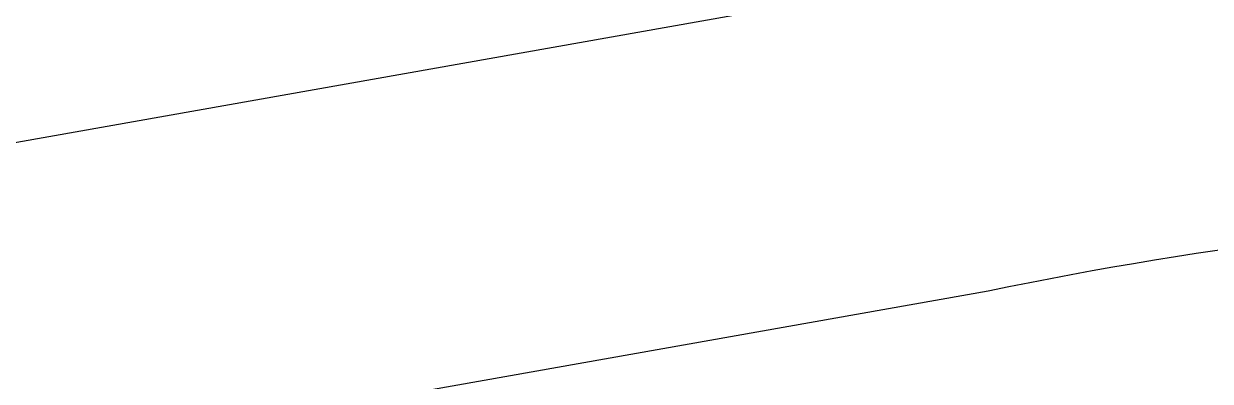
# Model space of a CAD drawing. Header units: millimetres. Extents: x -65527 to 8894748, y -37603 to 223697.
# Drawn here: x -31380.98 to -31373.85, y 101070.46 to 101072.61 of the extents above; entities that cross this region are included whole.
import ezdxf

# ---------------------------------------------------------------- set-up
doc = ezdxf.new("R2010")
doc.units = ezdxf.units.MM
doc.header["$LTSCALE"] = 10
doc.layers.add('Архитектура', color=251, linetype='Continuous')

msp = doc.modelspace()

# ---------------------------------------------------------------- linework, layer by layer
at = {"layer": 'Архитектура', "lineweight": 25, "transparency": 33554684}
for points in [[(-31355.4247, 101066.0081), (-31354.5312, 101070.7479, 0.249629), (-31354.6772, 101071.2424), (-31355.5677, 101072.0752, -0.267349), (-31355.8273, 101073.0764), (-31354.9961, 101076.0716, 0.551224), (-31355.3431, 101076.4527), (-31358.7046, 101075.8569), (-31359.2197, 101075.2703), (-31359.1133, 101074.67), (-31358.0329, 101074.8615), (-31357.7563, 101073.3009, -0.414326), (-31358.5959, 101072.0995), (-31365.1987, 101070.9292, -0.414362), (-31365.5521, 101071.1762), (-31365.9563, 101073.4572), (-31364.9959, 101073.6274), (-31365.1023, 101074.2276), (-31365.6676, 101074.6227), (-31405.2897, 101067.6002)], [(-31355.4247, 101066.0081), (-31354.5312, 101070.7479, 0.249629), (-31354.6772, 101071.2424), (-31355.5677, 101072.0752, -0.267349), (-31355.8273, 101073.0764), (-31354.9961, 101076.0716, 0.551224), (-31355.3431, 101076.4527), (-31358.7046, 101075.8569), (-31359.2197, 101075.2703), (-31359.1133, 101074.67), (-31358.0329, 101074.8615), (-31357.7563, 101073.3009, -0.414326), (-31358.5959, 101072.0995), (-31365.1987, 101070.9292, -0.414362), (-31365.5521, 101071.1762), (-31365.9563, 101073.4572), (-31364.9959, 101073.6274), (-31365.1023, 101074.2276), (-31365.6676, 101074.6227), (-31405.2897, 101067.6002)], [(-31355.4247, 101066.0081), (-31354.5312, 101070.7479, 0.249629), (-31354.6772, 101071.2424), (-31355.5677, 101072.0752, -0.267349), (-31355.8273, 101073.0764), (-31354.9961, 101076.0716, 0.551224), (-31355.3431, 101076.4527), (-31358.7046, 101075.8569), (-31359.2197, 101075.2703), (-31359.1133, 101074.67), (-31358.0329, 101074.8615), (-31357.7563, 101073.3009, -0.414326), (-31358.5959, 101072.0995), (-31365.1987, 101070.9292, -0.414362), (-31365.5521, 101071.1762), (-31365.9563, 101073.4572), (-31364.9959, 101073.6274), (-31365.1023, 101074.2276), (-31365.6676, 101074.6227), (-31405.2897, 101067.6002)], [(-31355.4247, 101066.0081), (-31354.5312, 101070.7479, 0.249629), (-31354.6772, 101071.2424), (-31355.5677, 101072.0752, -0.267349), (-31355.8273, 101073.0764), (-31354.9961, 101076.0716, 0.551224), (-31355.3431, 101076.4527), (-31358.7046, 101075.8569), (-31359.2197, 101075.2703), (-31359.1133, 101074.67), (-31358.0329, 101074.8615), (-31357.7563, 101073.3009, -0.414326), (-31358.5959, 101072.0995), (-31365.1987, 101070.9292, -0.414362), (-31365.5521, 101071.1762), (-31365.9563, 101073.4572), (-31364.9959, 101073.6274), (-31365.1023, 101074.2276), (-31365.6676, 101074.6227), (-31405.2897, 101067.6002)], [(-31355.4247, 101066.0081), (-31354.5312, 101070.7479, 0.249629), (-31354.6772, 101071.2424), (-31355.5677, 101072.0752, -0.267349), (-31355.8273, 101073.0764), (-31354.9961, 101076.0716, 0.551224), (-31355.3431, 101076.4527), (-31358.7046, 101075.8569), (-31359.2197, 101075.2703), (-31359.1133, 101074.67), (-31358.0329, 101074.8615), (-31357.7563, 101073.3009, -0.414326), (-31358.5959, 101072.0995), (-31365.1987, 101070.9292, -0.414362), (-31365.5521, 101071.1762), (-31365.9563, 101073.4572), (-31364.9959, 101073.6274), (-31365.1023, 101074.2276), (-31365.6676, 101074.6227), (-31405.2897, 101067.6002)], [(-31355.4247, 101066.0081), (-31354.5312, 101070.7479, 0.249629), (-31354.6772, 101071.2424), (-31355.5677, 101072.0752, -0.267349), (-31355.8273, 101073.0764), (-31354.9961, 101076.0716, 0.551224), (-31355.3431, 101076.4527), (-31358.7046, 101075.8569), (-31359.2197, 101075.2703), (-31359.1133, 101074.67), (-31358.0329, 101074.8615), (-31357.7563, 101073.3009, -0.414326), (-31358.5959, 101072.0995), (-31365.1987, 101070.9292, -0.414362), (-31365.5521, 101071.1762), (-31365.9563, 101073.4572), (-31364.9959, 101073.6274), (-31365.1023, 101074.2276), (-31365.6676, 101074.6227), (-31405.2897, 101067.6002)], [(-31355.4247, 101066.0081), (-31354.5312, 101070.7479, 0.249629), (-31354.6772, 101071.2424), (-31355.5677, 101072.0752, -0.267349), (-31355.8273, 101073.0764), (-31354.9961, 101076.0716, 0.551224), (-31355.3431, 101076.4527), (-31358.7046, 101075.8569), (-31359.2197, 101075.2703), (-31359.1133, 101074.67), (-31358.0329, 101074.8615), (-31357.7563, 101073.3009, -0.414326), (-31358.5959, 101072.0995), (-31365.1987, 101070.9292, -0.414362), (-31365.5521, 101071.1762), (-31365.9563, 101073.4572), (-31364.9959, 101073.6274), (-31365.1023, 101074.2276), (-31365.6676, 101074.6227), (-31405.2897, 101067.6002)], [(-31355.4247, 101066.0081), (-31354.5312, 101070.7479, 0.249629), (-31354.6772, 101071.2424), (-31355.5677, 101072.0752, -0.267349), (-31355.8273, 101073.0764), (-31354.9961, 101076.0716, 0.551224), (-31355.3431, 101076.4527), (-31358.7046, 101075.8569), (-31359.2197, 101075.2703), (-31359.1133, 101074.67), (-31358.0329, 101074.8615), (-31357.7563, 101073.3009, -0.414326), (-31358.5959, 101072.0995), (-31365.1987, 101070.9292, -0.414362), (-31365.5521, 101071.1762), (-31365.9563, 101073.4572), (-31364.9959, 101073.6274), (-31365.1023, 101074.2276), (-31365.6676, 101074.6227), (-31405.2897, 101067.6002)], [(-31355.4247, 101066.0081), (-31354.5312, 101070.7479, 0.249629), (-31354.6772, 101071.2424), (-31355.5677, 101072.0752, -0.267349), (-31355.8273, 101073.0764), (-31354.9961, 101076.0716, 0.551224), (-31355.3431, 101076.4527), (-31358.7046, 101075.8569), (-31359.2197, 101075.2703), (-31359.1133, 101074.67), (-31358.0329, 101074.8615), (-31357.7563, 101073.3009, -0.414326), (-31358.5959, 101072.0995), (-31365.1987, 101070.9292, -0.414362), (-31365.5521, 101071.1762), (-31365.9563, 101073.4572), (-31364.9959, 101073.6274), (-31365.1023, 101074.2276), (-31365.6676, 101074.6227), (-31405.2897, 101067.6002)], [(-31355.4247, 101066.0081), (-31354.5312, 101070.7479, 0.249629), (-31354.6772, 101071.2424), (-31355.5677, 101072.0752, -0.267349), (-31355.8273, 101073.0764), (-31354.9961, 101076.0716, 0.551224), (-31355.3431, 101076.4527), (-31358.7046, 101075.8569), (-31359.2197, 101075.2703), (-31359.1133, 101074.67), (-31358.0329, 101074.8615), (-31357.7563, 101073.3009, -0.414326), (-31358.5959, 101072.0995), (-31365.1987, 101070.9292, -0.414362), (-31365.5521, 101071.1762), (-31365.9563, 101073.4572), (-31364.9959, 101073.6274), (-31365.1023, 101074.2276), (-31365.6676, 101074.6227), (-31405.2897, 101067.6002)], [(-31355.4247, 101066.0081), (-31354.5312, 101070.7479, 0.249629), (-31354.6772, 101071.2424), (-31355.5677, 101072.0752, -0.267349), (-31355.8273, 101073.0764), (-31354.9961, 101076.0716, 0.551224), (-31355.3431, 101076.4527), (-31358.7046, 101075.8569), (-31359.2197, 101075.2703), (-31359.1133, 101074.67), (-31358.0329, 101074.8615), (-31357.7563, 101073.3009, -0.414326), (-31358.5959, 101072.0995), (-31365.1987, 101070.9292, -0.414362), (-31365.5521, 101071.1762), (-31365.9563, 101073.4572), (-31364.9959, 101073.6274), (-31365.1023, 101074.2276), (-31365.6676, 101074.6227), (-31405.2897, 101067.6002)], [(-31355.4247, 101066.0081), (-31354.5312, 101070.7479, 0.249629), (-31354.6772, 101071.2424), (-31355.5677, 101072.0752, -0.267349), (-31355.8273, 101073.0764), (-31354.9961, 101076.0716, 0.551224), (-31355.3431, 101076.4527), (-31358.7046, 101075.8569), (-31359.2197, 101075.2703), (-31359.1133, 101074.67), (-31358.0329, 101074.8615), (-31357.7563, 101073.3009, -0.414326), (-31358.5959, 101072.0995), (-31365.1987, 101070.9292, -0.414362), (-31365.5521, 101071.1762), (-31365.9563, 101073.4572), (-31364.9959, 101073.6274), (-31365.1023, 101074.2276), (-31365.6676, 101074.6227), (-31405.2897, 101067.6002)], [(-31355.4247, 101066.0081), (-31354.5312, 101070.7479, 0.249629), (-31354.6772, 101071.2424), (-31355.5677, 101072.0752, -0.267349), (-31355.8273, 101073.0764), (-31354.9961, 101076.0716, 0.551224), (-31355.3431, 101076.4527), (-31358.7046, 101075.8569), (-31359.2197, 101075.2703), (-31359.1133, 101074.67), (-31358.0329, 101074.8615), (-31357.7563, 101073.3009, -0.414326), (-31358.5959, 101072.0995), (-31365.1987, 101070.9292, -0.414362), (-31365.5521, 101071.1762), (-31365.9563, 101073.4572), (-31364.9959, 101073.6274), (-31365.1023, 101074.2276), (-31365.6676, 101074.6227), (-31405.2897, 101067.6002)], [(-31355.4247, 101066.0081), (-31354.5312, 101070.7479, 0.249629), (-31354.6772, 101071.2424), (-31355.5677, 101072.0752, -0.267349), (-31355.8273, 101073.0764), (-31354.9961, 101076.0716, 0.551224), (-31355.3431, 101076.4527), (-31358.7046, 101075.8569), (-31359.2197, 101075.2703), (-31359.1133, 101074.67), (-31358.0329, 101074.8615), (-31357.7563, 101073.3009, -0.414326), (-31358.5959, 101072.0995), (-31365.1987, 101070.9292, -0.414362), (-31365.5521, 101071.1762), (-31365.9563, 101073.4572), (-31364.9959, 101073.6274), (-31365.1023, 101074.2276), (-31365.6676, 101074.6227), (-31405.2897, 101067.6002)], [(-31355.4247, 101066.0081), (-31354.5312, 101070.7479, 0.249629), (-31354.6772, 101071.2424), (-31355.5677, 101072.0752, -0.267349), (-31355.8273, 101073.0764), (-31354.9961, 101076.0716, 0.551224), (-31355.3431, 101076.4527), (-31358.7046, 101075.8569), (-31359.2197, 101075.2703), (-31359.1133, 101074.67), (-31358.0329, 101074.8615), (-31357.7563, 101073.3009, -0.414326), (-31358.5959, 101072.0995), (-31365.1987, 101070.9292, -0.414362), (-31365.5521, 101071.1762), (-31365.9563, 101073.4572), (-31364.9959, 101073.6274), (-31365.1023, 101074.2276), (-31365.6676, 101074.6227), (-31405.2897, 101067.6002)], [(-31355.4247, 101066.0081), (-31354.5312, 101070.7479, 0.249629), (-31354.6772, 101071.2424), (-31355.5677, 101072.0752, -0.267349), (-31355.8273, 101073.0764), (-31354.9961, 101076.0716, 0.551224), (-31355.3431, 101076.4527), (-31358.7046, 101075.8569), (-31359.2197, 101075.2703), (-31359.1133, 101074.67), (-31358.0329, 101074.8615), (-31357.7563, 101073.3009, -0.414326), (-31358.5959, 101072.0995), (-31365.1987, 101070.9292, -0.414362), (-31365.5521, 101071.1762), (-31365.9563, 101073.4572), (-31364.9959, 101073.6274), (-31365.1023, 101074.2276), (-31365.6676, 101074.6227), (-31405.2897, 101067.6002)], [(-31355.4247, 101066.0081), (-31354.5312, 101070.7479, 0.249629), (-31354.6772, 101071.2424), (-31355.5677, 101072.0752, -0.267349), (-31355.8273, 101073.0764), (-31354.9961, 101076.0716, 0.551224), (-31355.3431, 101076.4527), (-31358.7046, 101075.8569), (-31359.2197, 101075.2703), (-31359.1133, 101074.67), (-31358.0329, 101074.8615), (-31357.7563, 101073.3009, -0.414326), (-31358.5959, 101072.0995), (-31365.1987, 101070.9292, -0.414362), (-31365.5521, 101071.1762), (-31365.9563, 101073.4572), (-31364.9959, 101073.6274), (-31365.1023, 101074.2276), (-31365.6676, 101074.6227), (-31405.2897, 101067.6002)], [(-31355.4247, 101066.0081), (-31354.5312, 101070.7479, 0.249629), (-31354.6772, 101071.2424), (-31355.5677, 101072.0752, -0.267349), (-31355.8273, 101073.0764), (-31354.9961, 101076.0716, 0.551224), (-31355.3431, 101076.4527), (-31358.7046, 101075.8569), (-31359.2197, 101075.2703), (-31359.1133, 101074.67), (-31358.0329, 101074.8615), (-31357.7563, 101073.3009, -0.414326), (-31358.5959, 101072.0995), (-31365.1987, 101070.9292, -0.414362), (-31365.5521, 101071.1762), (-31365.9563, 101073.4572), (-31364.9959, 101073.6274), (-31365.1023, 101074.2276), (-31365.6676, 101074.6227), (-31405.2897, 101067.6002)], [(-31355.4247, 101066.0081), (-31354.5312, 101070.7479, 0.249629), (-31354.6772, 101071.2424), (-31355.5677, 101072.0752, -0.267349), (-31355.8273, 101073.0764), (-31354.9961, 101076.0716, 0.551224), (-31355.3431, 101076.4527), (-31358.7046, 101075.8569), (-31359.2197, 101075.2703), (-31359.1133, 101074.67), (-31358.0329, 101074.8615), (-31357.7563, 101073.3009, -0.414326), (-31358.5959, 101072.0995), (-31365.1987, 101070.9292, -0.414362), (-31365.5521, 101071.1762), (-31365.9563, 101073.4572), (-31364.9959, 101073.6274), (-31365.1023, 101074.2276), (-31365.6676, 101074.6227), (-31405.2897, 101067.6002)], [(-31355.4247, 101066.0081), (-31354.5312, 101070.7479, 0.249629), (-31354.6772, 101071.2424), (-31355.5677, 101072.0752, -0.267349), (-31355.8273, 101073.0764), (-31354.9961, 101076.0716, 0.551224), (-31355.3431, 101076.4527), (-31358.7046, 101075.8569), (-31359.2197, 101075.2703), (-31359.1133, 101074.67), (-31358.0329, 101074.8615), (-31357.7563, 101073.3009, -0.414326), (-31358.5959, 101072.0995), (-31365.1987, 101070.9292, -0.414362), (-31365.5521, 101071.1762), (-31365.9563, 101073.4572), (-31364.9959, 101073.6274), (-31365.1023, 101074.2276), (-31365.6676, 101074.6227), (-31405.2897, 101067.6002)], [(-31355.4247, 101066.0081), (-31354.5312, 101070.7479, 0.249629), (-31354.6772, 101071.2424), (-31355.5677, 101072.0752, -0.267349), (-31355.8273, 101073.0764), (-31354.9961, 101076.0716, 0.551224), (-31355.3431, 101076.4527), (-31358.7046, 101075.8569), (-31359.2197, 101075.2703), (-31359.1133, 101074.67), (-31358.0329, 101074.8615), (-31357.7563, 101073.3009, -0.414326), (-31358.5959, 101072.0995), (-31365.1987, 101070.9292, -0.414362), (-31365.5521, 101071.1762), (-31365.9563, 101073.4572), (-31364.9959, 101073.6274), (-31365.1023, 101074.2276), (-31365.6676, 101074.6227), (-31405.2897, 101067.6002)], [(-31355.4247, 101066.0081), (-31354.5312, 101070.7479, 0.249629), (-31354.6772, 101071.2424), (-31355.5677, 101072.0752, -0.267349), (-31355.8273, 101073.0764), (-31354.9961, 101076.0716, 0.551224), (-31355.3431, 101076.4527), (-31358.7046, 101075.8569), (-31359.2197, 101075.2703), (-31359.1133, 101074.67), (-31358.0329, 101074.8615), (-31357.7563, 101073.3009, -0.414326), (-31358.5959, 101072.0995), (-31365.1987, 101070.9292, -0.414362), (-31365.5521, 101071.1762), (-31365.9563, 101073.4572), (-31364.9959, 101073.6274), (-31365.1023, 101074.2276), (-31365.6676, 101074.6227), (-31405.2897, 101067.6002)], [(-31355.4247, 101066.0081), (-31354.5312, 101070.7479, 0.249629), (-31354.6772, 101071.2424), (-31355.5677, 101072.0752, -0.267349), (-31355.8273, 101073.0764), (-31354.9961, 101076.0716, 0.551224), (-31355.3431, 101076.4527), (-31358.7046, 101075.8569), (-31359.2197, 101075.2703), (-31359.1133, 101074.67), (-31358.0329, 101074.8615), (-31357.7563, 101073.3009, -0.414326), (-31358.5959, 101072.0995), (-31365.1987, 101070.9292, -0.414362), (-31365.5521, 101071.1762), (-31365.9563, 101073.4572), (-31364.9959, 101073.6274), (-31365.1023, 101074.2276), (-31365.6676, 101074.6227), (-31405.2897, 101067.6002)], [(-31355.4247, 101066.0081), (-31354.5312, 101070.7479, 0.249629), (-31354.6772, 101071.2424), (-31355.5677, 101072.0752, -0.267349), (-31355.8273, 101073.0764), (-31354.9961, 101076.0716, 0.551224), (-31355.3431, 101076.4527), (-31358.7046, 101075.8569), (-31359.2197, 101075.2703), (-31359.1133, 101074.67), (-31358.0329, 101074.8615), (-31357.7563, 101073.3009, -0.414326), (-31358.5959, 101072.0995), (-31365.1987, 101070.9292, -0.414362), (-31365.5521, 101071.1762), (-31365.9563, 101073.4572), (-31364.9959, 101073.6274), (-31365.1023, 101074.2276), (-31365.6676, 101074.6227), (-31405.2897, 101067.6002)], [(-31355.4247, 101066.0081), (-31354.5312, 101070.7479, 0.249629), (-31354.6772, 101071.2424), (-31355.5677, 101072.0752, -0.267349), (-31355.8273, 101073.0764), (-31354.9961, 101076.0716, 0.551224), (-31355.3431, 101076.4527), (-31358.7046, 101075.8569), (-31359.2197, 101075.2703), (-31359.1133, 101074.67), (-31358.0329, 101074.8615), (-31357.7563, 101073.3009, -0.414326), (-31358.5959, 101072.0995), (-31365.1987, 101070.9292, -0.414362), (-31365.5521, 101071.1762), (-31365.9563, 101073.4572), (-31364.9959, 101073.6274), (-31365.1023, 101074.2276), (-31365.6676, 101074.6227), (-31405.2897, 101067.6002)], [(-31355.4247, 101066.0081), (-31354.5312, 101070.7479, 0.249629), (-31354.6772, 101071.2424), (-31355.5677, 101072.0752, -0.267349), (-31355.8273, 101073.0764), (-31354.9961, 101076.0716, 0.551224), (-31355.3431, 101076.4527), (-31358.7046, 101075.8569), (-31359.2197, 101075.2703), (-31359.1133, 101074.67), (-31358.0329, 101074.8615), (-31357.7563, 101073.3009, -0.414326), (-31358.5959, 101072.0995), (-31365.1987, 101070.9292, -0.414362), (-31365.5521, 101071.1762), (-31365.9563, 101073.4572), (-31364.9959, 101073.6274), (-31365.1023, 101074.2276), (-31365.6676, 101074.6227), (-31405.2897, 101067.6002)], [(-31355.4247, 101066.0081), (-31354.5312, 101070.7479, 0.249629), (-31354.6772, 101071.2424), (-31355.5677, 101072.0752, -0.267349), (-31355.8273, 101073.0764), (-31354.9961, 101076.0716, 0.551224), (-31355.3431, 101076.4527), (-31358.7046, 101075.8569), (-31359.2197, 101075.2703), (-31359.1133, 101074.67), (-31358.0329, 101074.8615), (-31357.7563, 101073.3009, -0.414326), (-31358.5959, 101072.0995), (-31365.1987, 101070.9292, -0.414362), (-31365.5521, 101071.1762), (-31365.9563, 101073.4572), (-31364.9959, 101073.6274), (-31365.1023, 101074.2276), (-31365.6676, 101074.6227), (-31405.2897, 101067.6002)], [(-31355.4247, 101066.0081), (-31354.5312, 101070.7479, 0.249629), (-31354.6772, 101071.2424), (-31355.5677, 101072.0752, -0.267349), (-31355.8273, 101073.0764), (-31354.9961, 101076.0716, 0.551224), (-31355.3431, 101076.4527), (-31358.7046, 101075.8569), (-31359.2197, 101075.2703), (-31359.1133, 101074.67), (-31358.0329, 101074.8615), (-31357.7563, 101073.3009, -0.414326), (-31358.5959, 101072.0995), (-31365.1987, 101070.9292, -0.414362), (-31365.5521, 101071.1762), (-31365.9563, 101073.4572), (-31364.9959, 101073.6274), (-31365.1023, 101074.2276), (-31365.6676, 101074.6227), (-31405.2897, 101067.6002)], [(-31355.4247, 101066.0081), (-31354.5312, 101070.7479, 0.249629), (-31354.6772, 101071.2424), (-31355.5677, 101072.0752, -0.267349), (-31355.8273, 101073.0764), (-31354.9961, 101076.0716, 0.551224), (-31355.3431, 101076.4527), (-31358.7046, 101075.8569), (-31359.2197, 101075.2703), (-31359.1133, 101074.67), (-31358.0329, 101074.8615), (-31357.7563, 101073.3009, -0.414326), (-31358.5959, 101072.0995), (-31365.1987, 101070.9292, -0.414362), (-31365.5521, 101071.1762), (-31365.9563, 101073.4572), (-31364.9959, 101073.6274), (-31365.1023, 101074.2276), (-31365.6676, 101074.6227), (-31405.2897, 101067.6002)], [(-31355.4247, 101066.0081), (-31354.5312, 101070.7479, 0.249629), (-31354.6772, 101071.2424), (-31355.5677, 101072.0752, -0.267349), (-31355.8273, 101073.0764), (-31354.9961, 101076.0716, 0.551224), (-31355.3431, 101076.4527), (-31358.7046, 101075.8569), (-31359.2197, 101075.2703), (-31359.1133, 101074.67), (-31358.0329, 101074.8615), (-31357.7563, 101073.3009, -0.414326), (-31358.5959, 101072.0995), (-31365.1987, 101070.9292, -0.414362), (-31365.5521, 101071.1762), (-31365.9563, 101073.4572), (-31364.9959, 101073.6274), (-31365.1023, 101074.2276), (-31365.6676, 101074.6227), (-31405.2897, 101067.6002)], [(-31355.4247, 101066.0081), (-31354.5312, 101070.7479, 0.249629), (-31354.6772, 101071.2424), (-31355.5677, 101072.0752, -0.267349), (-31355.8273, 101073.0764), (-31354.9961, 101076.0716, 0.551224), (-31355.3431, 101076.4527), (-31358.7046, 101075.8569), (-31359.2197, 101075.2703), (-31359.1133, 101074.67), (-31358.0329, 101074.8615), (-31357.7563, 101073.3009, -0.414326), (-31358.5959, 101072.0995), (-31365.1987, 101070.9292, -0.414362), (-31365.5521, 101071.1762), (-31365.9563, 101073.4572), (-31364.9959, 101073.6274), (-31365.1023, 101074.2276), (-31365.6676, 101074.6227), (-31405.2897, 101067.6002)], [(-31355.4247, 101066.0081), (-31354.5312, 101070.7479, 0.249629), (-31354.6772, 101071.2424), (-31355.5677, 101072.0752, -0.267349), (-31355.8273, 101073.0764), (-31354.9961, 101076.0716, 0.551224), (-31355.3431, 101076.4527), (-31358.7046, 101075.8569), (-31359.2197, 101075.2703), (-31359.1133, 101074.67), (-31358.0329, 101074.8615), (-31357.7563, 101073.3009, -0.414326), (-31358.5959, 101072.0995), (-31365.1987, 101070.9292, -0.414362), (-31365.5521, 101071.1762), (-31365.9563, 101073.4572), (-31364.9959, 101073.6274), (-31365.1023, 101074.2276), (-31365.6676, 101074.6227), (-31405.2897, 101067.6002)], [(-31355.4247, 101066.0081), (-31354.5312, 101070.7479, 0.249629), (-31354.6772, 101071.2424), (-31355.5677, 101072.0752, -0.267349), (-31355.8273, 101073.0764), (-31354.9961, 101076.0716, 0.551224), (-31355.3431, 101076.4527), (-31358.7046, 101075.8569), (-31359.2197, 101075.2703), (-31359.1133, 101074.67), (-31358.0329, 101074.8615), (-31357.7563, 101073.3009, -0.414326), (-31358.5959, 101072.0995), (-31365.1987, 101070.9292, -0.414362), (-31365.5521, 101071.1762), (-31365.9563, 101073.4572), (-31364.9959, 101073.6274), (-31365.1023, 101074.2276), (-31365.6676, 101074.6227), (-31405.2897, 101067.6002)], [(-31355.4247, 101066.0081), (-31354.5312, 101070.7479, 0.249629), (-31354.6772, 101071.2424), (-31355.5677, 101072.0752, -0.267349), (-31355.8273, 101073.0764), (-31354.9961, 101076.0716, 0.551224), (-31355.3431, 101076.4527), (-31358.7046, 101075.8569), (-31359.2197, 101075.2703), (-31359.1133, 101074.67), (-31358.0329, 101074.8615), (-31357.7563, 101073.3009, -0.414326), (-31358.5959, 101072.0995), (-31365.1987, 101070.9292, -0.414362), (-31365.5521, 101071.1762), (-31365.9563, 101073.4572), (-31364.9959, 101073.6274), (-31365.1023, 101074.2276), (-31365.6676, 101074.6227), (-31405.2897, 101067.6002)], [(-31355.4247, 101066.0081), (-31354.5312, 101070.7479, 0.249629), (-31354.6772, 101071.2424), (-31355.5677, 101072.0752, -0.267349), (-31355.8273, 101073.0764), (-31354.9961, 101076.0716, 0.551224), (-31355.3431, 101076.4527), (-31358.7046, 101075.8569), (-31359.2197, 101075.2703), (-31359.1133, 101074.67), (-31358.0329, 101074.8615), (-31357.7563, 101073.3009, -0.414326), (-31358.5959, 101072.0995), (-31365.1987, 101070.9292, -0.414362), (-31365.5521, 101071.1762), (-31365.9563, 101073.4572), (-31364.9959, 101073.6274), (-31365.1023, 101074.2276), (-31365.6676, 101074.6227), (-31405.2897, 101067.6002)], [(-31355.4247, 101066.0081), (-31354.5312, 101070.7479, 0.249629), (-31354.6772, 101071.2424), (-31355.5677, 101072.0752, -0.267349), (-31355.8273, 101073.0764), (-31354.9961, 101076.0716, 0.551224), (-31355.3431, 101076.4527), (-31358.7046, 101075.8569), (-31359.2197, 101075.2703), (-31359.1133, 101074.67), (-31358.0329, 101074.8615), (-31357.7563, 101073.3009, -0.414326), (-31358.5959, 101072.0995), (-31365.1987, 101070.9292, -0.414362), (-31365.5521, 101071.1762), (-31365.9563, 101073.4572), (-31364.9959, 101073.6274), (-31365.1023, 101074.2276), (-31365.6676, 101074.6227), (-31405.2897, 101067.6002)], [(-31355.4247, 101066.0081), (-31354.5312, 101070.7479, 0.249629), (-31354.6772, 101071.2424), (-31355.5677, 101072.0752, -0.267349), (-31355.8273, 101073.0764), (-31354.9961, 101076.0716, 0.551224), (-31355.3431, 101076.4527), (-31358.7046, 101075.8569), (-31359.2197, 101075.2703), (-31359.1133, 101074.67), (-31358.0329, 101074.8615), (-31357.7563, 101073.3009, -0.414326), (-31358.5959, 101072.0995), (-31365.1987, 101070.9292, -0.414362), (-31365.5521, 101071.1762), (-31365.9563, 101073.4572), (-31364.9959, 101073.6274), (-31365.1023, 101074.2276), (-31365.6676, 101074.6227), (-31405.2897, 101067.6002)], [(-31355.4247, 101066.0081), (-31354.5312, 101070.7479, 0.249629), (-31354.6772, 101071.2424), (-31355.5677, 101072.0752, -0.267349), (-31355.8273, 101073.0764), (-31354.9961, 101076.0716, 0.551224), (-31355.3431, 101076.4527), (-31358.7046, 101075.8569), (-31359.2197, 101075.2703), (-31359.1133, 101074.67), (-31358.0329, 101074.8615), (-31357.7563, 101073.3009, -0.414326), (-31358.5959, 101072.0995), (-31365.1987, 101070.9292, -0.414362), (-31365.5521, 101071.1762), (-31365.9563, 101073.4572), (-31364.9959, 101073.6274), (-31365.1023, 101074.2276), (-31365.6676, 101074.6227), (-31405.2897, 101067.6002)], [(-31355.4247, 101066.0081), (-31354.5312, 101070.7479, 0.249629), (-31354.6772, 101071.2424), (-31355.5677, 101072.0752, -0.267349), (-31355.8273, 101073.0764), (-31354.9961, 101076.0716, 0.551224), (-31355.3431, 101076.4527), (-31358.7046, 101075.8569), (-31359.2197, 101075.2703), (-31359.1133, 101074.67), (-31358.0329, 101074.8615), (-31357.7563, 101073.3009, -0.414326), (-31358.5959, 101072.0995), (-31365.1987, 101070.9292, -0.414362), (-31365.5521, 101071.1762), (-31365.9563, 101073.4572), (-31364.9959, 101073.6274), (-31365.1023, 101074.2276), (-31365.6676, 101074.6227), (-31405.2897, 101067.6002)], [(-31355.4247, 101066.0081), (-31354.5312, 101070.7479, 0.249629), (-31354.6772, 101071.2424), (-31355.5677, 101072.0752, -0.267349), (-31355.8273, 101073.0764), (-31354.9961, 101076.0716, 0.551224), (-31355.3431, 101076.4527), (-31358.7046, 101075.8569), (-31359.2197, 101075.2703), (-31359.1133, 101074.67), (-31358.0329, 101074.8615), (-31357.7563, 101073.3009, -0.414326), (-31358.5959, 101072.0995), (-31365.1987, 101070.9292, -0.414362), (-31365.5521, 101071.1762), (-31365.9563, 101073.4572), (-31364.9959, 101073.6274), (-31365.1023, 101074.2276), (-31365.6676, 101074.6227), (-31405.2897, 101067.6002)], [(-31355.4247, 101066.0081), (-31354.5312, 101070.7479, 0.249629), (-31354.6772, 101071.2424), (-31355.5677, 101072.0752, -0.267349), (-31355.8273, 101073.0764), (-31354.9961, 101076.0716, 0.551224), (-31355.3431, 101076.4527), (-31358.7046, 101075.8569), (-31359.2197, 101075.2703), (-31359.1133, 101074.67), (-31358.0329, 101074.8615), (-31357.7563, 101073.3009, -0.414326), (-31358.5959, 101072.0995), (-31365.1987, 101070.9292, -0.414362), (-31365.5521, 101071.1762), (-31365.9563, 101073.4572), (-31364.9959, 101073.6274), (-31365.1023, 101074.2276), (-31365.6676, 101074.6227), (-31405.2897, 101067.6002)], [(-31355.4247, 101066.0081), (-31354.5312, 101070.7479, 0.249629), (-31354.6772, 101071.2424), (-31355.5677, 101072.0752, -0.267349), (-31355.8273, 101073.0764), (-31354.9961, 101076.0716, 0.551224), (-31355.3431, 101076.4527), (-31358.7046, 101075.8569), (-31359.2197, 101075.2703), (-31359.1133, 101074.67), (-31358.0329, 101074.8615), (-31357.7563, 101073.3009, -0.414326), (-31358.5959, 101072.0995), (-31365.1987, 101070.9292, -0.414362), (-31365.5521, 101071.1762), (-31365.9563, 101073.4572), (-31364.9959, 101073.6274), (-31365.1023, 101074.2276), (-31365.6676, 101074.6227), (-31405.2897, 101067.6002)], [(-31355.4247, 101066.0081), (-31354.5312, 101070.7479, 0.249629), (-31354.6772, 101071.2424), (-31355.5677, 101072.0752, -0.267349), (-31355.8273, 101073.0764), (-31354.9961, 101076.0716, 0.551224), (-31355.3431, 101076.4527), (-31358.7046, 101075.8569), (-31359.2197, 101075.2703), (-31359.1133, 101074.67), (-31358.0329, 101074.8615), (-31357.7563, 101073.3009, -0.414326), (-31358.5959, 101072.0995), (-31365.1987, 101070.9292, -0.414362), (-31365.5521, 101071.1762), (-31365.9563, 101073.4572), (-31364.9959, 101073.6274), (-31365.1023, 101074.2276), (-31365.6676, 101074.6227), (-31405.2897, 101067.6002)], [(-31355.4247, 101066.0081), (-31354.5312, 101070.7479, 0.249629), (-31354.6772, 101071.2424), (-31355.5677, 101072.0752, -0.267349), (-31355.8273, 101073.0764), (-31354.9961, 101076.0716, 0.551224), (-31355.3431, 101076.4527), (-31358.7046, 101075.8569), (-31359.2197, 101075.2703), (-31359.1133, 101074.67), (-31358.0329, 101074.8615), (-31357.7563, 101073.3009, -0.414326), (-31358.5959, 101072.0995), (-31365.1987, 101070.9292, -0.414362), (-31365.5521, 101071.1762), (-31365.9563, 101073.4572), (-31364.9959, 101073.6274), (-31365.1023, 101074.2276), (-31365.6676, 101074.6227), (-31405.2897, 101067.6002)], [(-31355.4247, 101066.0081), (-31354.5312, 101070.7479, 0.249629), (-31354.6772, 101071.2424), (-31355.5677, 101072.0752, -0.267349), (-31355.8273, 101073.0764), (-31354.9961, 101076.0716, 0.551224), (-31355.3431, 101076.4527), (-31358.7046, 101075.8569), (-31359.2197, 101075.2703), (-31359.1133, 101074.67), (-31358.0329, 101074.8615), (-31357.7563, 101073.3009, -0.414326), (-31358.5959, 101072.0995), (-31365.1987, 101070.9292, -0.414362), (-31365.5521, 101071.1762), (-31365.9563, 101073.4572), (-31364.9959, 101073.6274), (-31365.1023, 101074.2276), (-31365.6676, 101074.6227), (-31405.2897, 101067.6002)], [(-31355.4247, 101066.0081), (-31354.5312, 101070.7479, 0.249629), (-31354.6772, 101071.2424), (-31355.5677, 101072.0752, -0.267349), (-31355.8273, 101073.0764), (-31354.9961, 101076.0716, 0.551224), (-31355.3431, 101076.4527), (-31358.7046, 101075.8569), (-31359.2197, 101075.2703), (-31359.1133, 101074.67), (-31358.0329, 101074.8615), (-31357.7563, 101073.3009, -0.414326), (-31358.5959, 101072.0995), (-31365.1987, 101070.9292, -0.414362), (-31365.5521, 101071.1762), (-31365.9563, 101073.4572), (-31364.9959, 101073.6274), (-31365.1023, 101074.2276), (-31365.6676, 101074.6227), (-31405.2897, 101067.6002)], [(-31355.4247, 101066.0081), (-31354.5312, 101070.7479, 0.249629), (-31354.6772, 101071.2424), (-31355.5677, 101072.0752, -0.267349), (-31355.8273, 101073.0764), (-31354.9961, 101076.0716, 0.551224), (-31355.3431, 101076.4527), (-31358.7046, 101075.8569), (-31359.2197, 101075.2703), (-31359.1133, 101074.67), (-31358.0329, 101074.8615), (-31357.7563, 101073.3009, -0.414326), (-31358.5959, 101072.0995), (-31365.1987, 101070.9292, -0.414362), (-31365.5521, 101071.1762), (-31365.9563, 101073.4572), (-31364.9959, 101073.6274), (-31365.1023, 101074.2276), (-31365.6676, 101074.6227), (-31405.2897, 101067.6002)], [(-31355.4247, 101066.0081), (-31354.5312, 101070.7479, 0.249629), (-31354.6772, 101071.2424), (-31355.5677, 101072.0752, -0.267349), (-31355.8273, 101073.0764), (-31354.9961, 101076.0716, 0.551224), (-31355.3431, 101076.4527), (-31358.7046, 101075.8569), (-31359.2197, 101075.2703), (-31359.1133, 101074.67), (-31358.0329, 101074.8615), (-31357.7563, 101073.3009, -0.414326), (-31358.5959, 101072.0995), (-31365.1987, 101070.9292, -0.414362), (-31365.5521, 101071.1762), (-31365.9563, 101073.4572), (-31364.9959, 101073.6274), (-31365.1023, 101074.2276), (-31365.6676, 101074.6227), (-31405.2897, 101067.6002)], [(-31355.4247, 101066.0081), (-31354.5312, 101070.7479, 0.249629), (-31354.6772, 101071.2424), (-31355.5677, 101072.0752, -0.267349), (-31355.8273, 101073.0764), (-31354.9961, 101076.0716, 0.551224), (-31355.3431, 101076.4527), (-31358.7046, 101075.8569), (-31359.2197, 101075.2703), (-31359.1133, 101074.67), (-31358.0329, 101074.8615), (-31357.7563, 101073.3009, -0.414326), (-31358.5959, 101072.0995), (-31365.1987, 101070.9292, -0.414362), (-31365.5521, 101071.1762), (-31365.9563, 101073.4572), (-31364.9959, 101073.6274), (-31365.1023, 101074.2276), (-31365.6676, 101074.6227), (-31405.2897, 101067.6002)], [(-31355.4247, 101066.0081), (-31354.5312, 101070.7479, 0.249629), (-31354.6772, 101071.2424), (-31355.5677, 101072.0752, -0.267349), (-31355.8273, 101073.0764), (-31354.9961, 101076.0716, 0.551224), (-31355.3431, 101076.4527), (-31358.7046, 101075.8569), (-31359.2197, 101075.2703), (-31359.1133, 101074.67), (-31358.0329, 101074.8615), (-31357.7563, 101073.3009, -0.414326), (-31358.5959, 101072.0995), (-31365.1987, 101070.9292, -0.414362), (-31365.5521, 101071.1762), (-31365.9563, 101073.4572), (-31364.9959, 101073.6274), (-31365.1023, 101074.2276), (-31365.6676, 101074.6227), (-31405.2897, 101067.6002)], [(-31355.4247, 101066.0081), (-31354.5312, 101070.7479, 0.249629), (-31354.6772, 101071.2424), (-31355.5677, 101072.0752, -0.267349), (-31355.8273, 101073.0764), (-31354.9961, 101076.0716, 0.551224), (-31355.3431, 101076.4527), (-31358.7046, 101075.8569), (-31359.2197, 101075.2703), (-31359.1133, 101074.67), (-31358.0329, 101074.8615), (-31357.7563, 101073.3009, -0.414326), (-31358.5959, 101072.0995), (-31365.1987, 101070.9292, -0.414362), (-31365.5521, 101071.1762), (-31365.9563, 101073.4572), (-31364.9959, 101073.6274), (-31365.1023, 101074.2276), (-31365.6676, 101074.6227), (-31405.2897, 101067.6002)], [(-31355.4247, 101066.0081), (-31354.5312, 101070.7479, 0.249629), (-31354.6772, 101071.2424), (-31355.5677, 101072.0752, -0.267349), (-31355.8273, 101073.0764), (-31354.9961, 101076.0716, 0.551224), (-31355.3431, 101076.4527), (-31358.7046, 101075.8569), (-31359.2197, 101075.2703), (-31359.1133, 101074.67), (-31358.0329, 101074.8615), (-31357.7563, 101073.3009, -0.414326), (-31358.5959, 101072.0995), (-31365.1987, 101070.9292, -0.414362), (-31365.5521, 101071.1762), (-31365.9563, 101073.4572), (-31364.9959, 101073.6274), (-31365.1023, 101074.2276), (-31365.6676, 101074.6227), (-31405.2897, 101067.6002)], [(-31355.4247, 101066.0081), (-31354.5312, 101070.7479, 0.249629), (-31354.6772, 101071.2424), (-31355.5677, 101072.0752, -0.267349), (-31355.8273, 101073.0764), (-31354.9961, 101076.0716, 0.551224), (-31355.3431, 101076.4527), (-31358.7046, 101075.8569), (-31359.2197, 101075.2703), (-31359.1133, 101074.67), (-31358.0329, 101074.8615), (-31357.7563, 101073.3009, -0.414326), (-31358.5959, 101072.0995), (-31365.1987, 101070.9292, -0.414362), (-31365.5521, 101071.1762), (-31365.9563, 101073.4572), (-31364.9959, 101073.6274), (-31365.1023, 101074.2276), (-31365.6676, 101074.6227), (-31405.2897, 101067.6002)], [(-31355.4247, 101066.0081), (-31354.5312, 101070.7479, 0.249629), (-31354.6772, 101071.2424), (-31355.5677, 101072.0752, -0.267349), (-31355.8273, 101073.0764), (-31354.9961, 101076.0716, 0.551224), (-31355.3431, 101076.4527), (-31358.7046, 101075.8569), (-31359.2197, 101075.2703), (-31359.1133, 101074.67), (-31358.0329, 101074.8615), (-31357.7563, 101073.3009, -0.414326), (-31358.5959, 101072.0995), (-31365.1987, 101070.9292, -0.414362), (-31365.5521, 101071.1762), (-31365.9563, 101073.4572), (-31364.9959, 101073.6274), (-31365.1023, 101074.2276), (-31365.6676, 101074.6227), (-31405.2897, 101067.6002)], [(-31355.4247, 101066.0081), (-31354.5312, 101070.7479, 0.249629), (-31354.6772, 101071.2424), (-31355.5677, 101072.0752, -0.267349), (-31355.8273, 101073.0764), (-31354.9961, 101076.0716, 0.551224), (-31355.3431, 101076.4527), (-31358.7046, 101075.8569), (-31359.2197, 101075.2703), (-31359.1133, 101074.67), (-31358.0329, 101074.8615), (-31357.7563, 101073.3009, -0.414326), (-31358.5959, 101072.0995), (-31365.1987, 101070.9292, -0.414362), (-31365.5521, 101071.1762), (-31365.9563, 101073.4572), (-31364.9959, 101073.6274), (-31365.1023, 101074.2276), (-31365.6676, 101074.6227), (-31405.2897, 101067.6002)], [(-31355.4247, 101066.0081), (-31354.5312, 101070.7479, 0.249629), (-31354.6772, 101071.2424), (-31355.5677, 101072.0752, -0.267349), (-31355.8273, 101073.0764), (-31354.9961, 101076.0716, 0.551224), (-31355.3431, 101076.4527), (-31358.7046, 101075.8569), (-31359.2197, 101075.2703), (-31359.1133, 101074.67), (-31358.0329, 101074.8615), (-31357.7563, 101073.3009, -0.414326), (-31358.5959, 101072.0995), (-31365.1987, 101070.9292, -0.414362), (-31365.5521, 101071.1762), (-31365.9563, 101073.4572), (-31364.9959, 101073.6274), (-31365.1023, 101074.2276), (-31365.6676, 101074.6227), (-31405.2897, 101067.6002)], [(-31355.4247, 101066.0081), (-31354.5312, 101070.7479, 0.249629), (-31354.6772, 101071.2424), (-31355.5677, 101072.0752, -0.267349), (-31355.8273, 101073.0764), (-31354.9961, 101076.0716, 0.551224), (-31355.3431, 101076.4527), (-31358.7046, 101075.8569), (-31359.2197, 101075.2703), (-31359.1133, 101074.67), (-31358.0329, 101074.8615), (-31357.7563, 101073.3009, -0.414326), (-31358.5959, 101072.0995), (-31365.1987, 101070.9292, -0.414362), (-31365.5521, 101071.1762), (-31365.9563, 101073.4572), (-31364.9959, 101073.6274), (-31365.1023, 101074.2276), (-31365.6676, 101074.6227), (-31405.2897, 101067.6002)], [(-31355.4247, 101066.0081), (-31354.5312, 101070.7479, 0.249629), (-31354.6772, 101071.2424), (-31355.5677, 101072.0752, -0.267349), (-31355.8273, 101073.0764), (-31354.9961, 101076.0716, 0.551224), (-31355.3431, 101076.4527), (-31358.7046, 101075.8569), (-31359.2197, 101075.2703), (-31359.1133, 101074.67), (-31358.0329, 101074.8615), (-31357.7563, 101073.3009, -0.414326), (-31358.5959, 101072.0995), (-31365.1987, 101070.9292, -0.414362), (-31365.5521, 101071.1762), (-31365.9563, 101073.4572), (-31364.9959, 101073.6274), (-31365.1023, 101074.2276), (-31365.6676, 101074.6227), (-31405.2897, 101067.6002)], [(-31355.4247, 101066.0081), (-31354.5312, 101070.7479, 0.249629), (-31354.6772, 101071.2424), (-31355.5677, 101072.0752, -0.267349), (-31355.8273, 101073.0764), (-31354.9961, 101076.0716, 0.551224), (-31355.3431, 101076.4527), (-31358.7046, 101075.8569), (-31359.2197, 101075.2703), (-31359.1133, 101074.67), (-31358.0329, 101074.8615), (-31357.7563, 101073.3009, -0.414326), (-31358.5959, 101072.0995), (-31365.1987, 101070.9292, -0.414362), (-31365.5521, 101071.1762), (-31365.9563, 101073.4572), (-31364.9959, 101073.6274), (-31365.1023, 101074.2276), (-31365.6676, 101074.6227), (-31405.2897, 101067.6002)], [(-31355.4247, 101066.0081), (-31354.5312, 101070.7479, 0.249629), (-31354.6772, 101071.2424), (-31355.5677, 101072.0752, -0.267349), (-31355.8273, 101073.0764), (-31354.9961, 101076.0716, 0.551224), (-31355.3431, 101076.4527), (-31358.7046, 101075.8569), (-31359.2197, 101075.2703), (-31359.1133, 101074.67), (-31358.0329, 101074.8615), (-31357.7563, 101073.3009, -0.414326), (-31358.5959, 101072.0995), (-31365.1987, 101070.9292, -0.414362), (-31365.5521, 101071.1762), (-31365.9563, 101073.4572), (-31364.9959, 101073.6274), (-31365.1023, 101074.2276), (-31365.6676, 101074.6227), (-31405.2897, 101067.6002)], [(-31395.1114, 101067.4749), (-31385.3872, 101069.1984), (-31385.211, 101069.6011), (-31384.787, 101069.3048), (-31375.1829, 101071.007, -0.082799), (-31367.1007, 101071.3261), (-31366.888, 101070.1255, 0.414326), (-31365.6865, 101069.2859), (-31358.3634, 101070.5838, -0.414326), (-31357.162, 101069.7442), (-31356.5024, 101066.0226, 0.827043)], [(-31395.1114, 101067.4749), (-31385.3872, 101069.1984), (-31385.211, 101069.6011), (-31384.787, 101069.3048), (-31375.1829, 101071.007, -0.082799), (-31367.1007, 101071.3261), (-31366.888, 101070.1255, 0.414326), (-31365.6865, 101069.2859), (-31358.3634, 101070.5838, -0.414326), (-31357.162, 101069.7442), (-31356.5024, 101066.0226, 0.827043)], [(-31395.1114, 101067.4749), (-31385.3872, 101069.1984), (-31385.211, 101069.6011), (-31384.787, 101069.3048), (-31375.1829, 101071.007, -0.082799), (-31367.1007, 101071.3261), (-31366.888, 101070.1255, 0.414326), (-31365.6865, 101069.2859), (-31358.3634, 101070.5838, -0.414326), (-31357.162, 101069.7442), (-31356.5024, 101066.0226, 0.827043)], [(-31395.1114, 101067.4749), (-31385.3872, 101069.1984), (-31385.211, 101069.6011), (-31384.787, 101069.3048), (-31375.1829, 101071.007, -0.082799), (-31367.1007, 101071.3261), (-31366.888, 101070.1255, 0.414326), (-31365.6865, 101069.2859), (-31358.3634, 101070.5838, -0.414326), (-31357.162, 101069.7442), (-31356.5024, 101066.0226, 0.827043)], [(-31395.1114, 101067.4749), (-31385.3872, 101069.1984), (-31385.211, 101069.6011), (-31384.787, 101069.3048), (-31375.1829, 101071.007, -0.082799), (-31367.1007, 101071.3261), (-31366.888, 101070.1255, 0.414326), (-31365.6865, 101069.2859), (-31358.3634, 101070.5838, -0.414326), (-31357.162, 101069.7442), (-31356.5024, 101066.0226, 0.827043)], [(-31395.1114, 101067.4749), (-31385.3872, 101069.1984), (-31385.211, 101069.6011), (-31384.787, 101069.3048), (-31375.1829, 101071.007, -0.082799), (-31367.1007, 101071.3261), (-31366.888, 101070.1255, 0.414326), (-31365.6865, 101069.2859), (-31358.3634, 101070.5838, -0.414326), (-31357.162, 101069.7442), (-31356.5024, 101066.0226, 0.827043)], [(-31395.1114, 101067.4749), (-31385.3872, 101069.1984), (-31385.211, 101069.6011), (-31384.787, 101069.3048), (-31375.1829, 101071.007, -0.082799), (-31367.1007, 101071.3261), (-31366.888, 101070.1255, 0.414326), (-31365.6865, 101069.2859), (-31358.3634, 101070.5838, -0.414326), (-31357.162, 101069.7442), (-31356.5024, 101066.0226, 0.827043)], [(-31395.1114, 101067.4749), (-31385.3872, 101069.1984), (-31385.211, 101069.6011), (-31384.787, 101069.3048), (-31375.1829, 101071.007, -0.082799), (-31367.1007, 101071.3261), (-31366.888, 101070.1255, 0.414326), (-31365.6865, 101069.2859), (-31358.3634, 101070.5838, -0.414326), (-31357.162, 101069.7442), (-31356.5024, 101066.0226, 0.827043)], [(-31395.1114, 101067.4749), (-31385.3872, 101069.1984), (-31385.211, 101069.6011), (-31384.787, 101069.3048), (-31375.1829, 101071.007, -0.082799), (-31367.1007, 101071.3261), (-31366.888, 101070.1255, 0.414326), (-31365.6865, 101069.2859), (-31358.3634, 101070.5838, -0.414326), (-31357.162, 101069.7442), (-31356.5024, 101066.0226, 0.827043)], [(-31395.1114, 101067.4749), (-31385.3872, 101069.1984), (-31385.211, 101069.6011), (-31384.787, 101069.3048), (-31375.1829, 101071.007, -0.082799), (-31367.1007, 101071.3261), (-31366.888, 101070.1255, 0.414326), (-31365.6865, 101069.2859), (-31358.3634, 101070.5838, -0.414326), (-31357.162, 101069.7442), (-31356.5024, 101066.0226, 0.827043)], [(-31395.1114, 101067.4749), (-31385.3872, 101069.1984), (-31385.211, 101069.6011), (-31384.787, 101069.3048), (-31375.1829, 101071.007, -0.082799), (-31367.1007, 101071.3261), (-31366.888, 101070.1255, 0.414326), (-31365.6865, 101069.2859), (-31358.3634, 101070.5838, -0.414326), (-31357.162, 101069.7442), (-31356.5024, 101066.0226, 0.827043)], [(-31395.1114, 101067.4749), (-31385.3872, 101069.1984), (-31385.211, 101069.6011), (-31384.787, 101069.3048), (-31375.1829, 101071.007, -0.082799), (-31367.1007, 101071.3261), (-31366.888, 101070.1255, 0.414326), (-31365.6865, 101069.2859), (-31358.3634, 101070.5838, -0.414326), (-31357.162, 101069.7442), (-31356.5024, 101066.0226, 0.827043)], [(-31395.1114, 101067.4749), (-31385.3872, 101069.1984), (-31385.211, 101069.6011), (-31384.787, 101069.3048), (-31375.1829, 101071.007, -0.082799), (-31367.1007, 101071.3261), (-31366.888, 101070.1255, 0.414326), (-31365.6865, 101069.2859), (-31358.3634, 101070.5838, -0.414326), (-31357.162, 101069.7442), (-31356.5024, 101066.0226, 0.827043)], [(-31395.1114, 101067.4749), (-31385.3872, 101069.1984), (-31385.211, 101069.6011), (-31384.787, 101069.3048), (-31375.1829, 101071.007, -0.082799), (-31367.1007, 101071.3261), (-31366.888, 101070.1255, 0.414326), (-31365.6865, 101069.2859), (-31358.3634, 101070.5838, -0.414326), (-31357.162, 101069.7442), (-31356.5024, 101066.0226, 0.827043)], [(-31395.1114, 101067.4749), (-31385.3872, 101069.1984), (-31385.211, 101069.6011), (-31384.787, 101069.3048), (-31375.1829, 101071.007, -0.082799), (-31367.1007, 101071.3261), (-31366.888, 101070.1255, 0.414326), (-31365.6865, 101069.2859), (-31358.3634, 101070.5838, -0.414326), (-31357.162, 101069.7442), (-31356.5024, 101066.0226, 0.827043)], [(-31395.1114, 101067.4749), (-31385.3872, 101069.1984), (-31385.211, 101069.6011), (-31384.787, 101069.3048), (-31375.1829, 101071.007, -0.082799), (-31367.1007, 101071.3261), (-31366.888, 101070.1255, 0.414326), (-31365.6865, 101069.2859), (-31358.3634, 101070.5838, -0.414326), (-31357.162, 101069.7442), (-31356.5024, 101066.0226, 0.827043)], [(-31395.1114, 101067.4749), (-31385.3872, 101069.1984), (-31385.211, 101069.6011), (-31384.787, 101069.3048), (-31375.1829, 101071.007, -0.082799), (-31367.1007, 101071.3261), (-31366.888, 101070.1255, 0.414326), (-31365.6865, 101069.2859), (-31358.3634, 101070.5838, -0.414326), (-31357.162, 101069.7442), (-31356.5024, 101066.0226, 0.827043)], [(-31395.1114, 101067.4749), (-31385.3872, 101069.1984), (-31385.211, 101069.6011), (-31384.787, 101069.3048), (-31375.1829, 101071.007, -0.082799), (-31367.1007, 101071.3261), (-31366.888, 101070.1255, 0.414326), (-31365.6865, 101069.2859), (-31358.3634, 101070.5838, -0.414326), (-31357.162, 101069.7442), (-31356.5024, 101066.0226, 0.827043)], [(-31395.1114, 101067.4749), (-31385.3872, 101069.1984), (-31385.211, 101069.6011), (-31384.787, 101069.3048), (-31375.1829, 101071.007, -0.082799), (-31367.1007, 101071.3261), (-31366.888, 101070.1255, 0.414326), (-31365.6865, 101069.2859), (-31358.3634, 101070.5838, -0.414326), (-31357.162, 101069.7442), (-31356.5024, 101066.0226, 0.827043)], [(-31395.1114, 101067.4749), (-31385.3872, 101069.1984), (-31385.211, 101069.6011), (-31384.787, 101069.3048), (-31375.1829, 101071.007, -0.082799), (-31367.1007, 101071.3261), (-31366.888, 101070.1255, 0.414326), (-31365.6865, 101069.2859), (-31358.3634, 101070.5838, -0.414326), (-31357.162, 101069.7442), (-31356.5024, 101066.0226, 0.827043)], [(-31395.1114, 101067.4749), (-31385.3872, 101069.1984), (-31385.211, 101069.6011), (-31384.787, 101069.3048), (-31375.1829, 101071.007, -0.082799), (-31367.1007, 101071.3261), (-31366.888, 101070.1255, 0.414326), (-31365.6865, 101069.2859), (-31358.3634, 101070.5838, -0.414326), (-31357.162, 101069.7442), (-31356.5024, 101066.0226, 0.827043)], [(-31395.1114, 101067.4749), (-31385.3872, 101069.1984), (-31385.211, 101069.6011), (-31384.787, 101069.3048), (-31375.1829, 101071.007, -0.082799), (-31367.1007, 101071.3261), (-31366.888, 101070.1255, 0.414326), (-31365.6865, 101069.2859), (-31358.3634, 101070.5838, -0.414326), (-31357.162, 101069.7442), (-31356.5024, 101066.0226, 0.827043)], [(-31395.1114, 101067.4749), (-31385.3872, 101069.1984), (-31385.211, 101069.6011), (-31384.787, 101069.3048), (-31375.1829, 101071.007, -0.082799), (-31367.1007, 101071.3261), (-31366.888, 101070.1255, 0.414326), (-31365.6865, 101069.2859), (-31358.3634, 101070.5838, -0.414326), (-31357.162, 101069.7442), (-31356.5024, 101066.0226, 0.827043)], [(-31395.1114, 101067.4749), (-31385.3872, 101069.1984), (-31385.211, 101069.6011), (-31384.787, 101069.3048), (-31375.1829, 101071.007, -0.082799), (-31367.1007, 101071.3261), (-31366.888, 101070.1255, 0.414326), (-31365.6865, 101069.2859), (-31358.3634, 101070.5838, -0.414326), (-31357.162, 101069.7442), (-31356.5024, 101066.0226, 0.827043)], [(-31395.1114, 101067.4749), (-31385.3872, 101069.1984), (-31385.211, 101069.6011), (-31384.787, 101069.3048), (-31375.1829, 101071.007, -0.082799), (-31367.1007, 101071.3261), (-31366.888, 101070.1255, 0.414326), (-31365.6865, 101069.2859), (-31358.3634, 101070.5838, -0.414326), (-31357.162, 101069.7442), (-31356.5024, 101066.0226, 0.827043)], [(-31395.1114, 101067.4749), (-31385.3872, 101069.1984), (-31385.211, 101069.6011), (-31384.787, 101069.3048), (-31375.1829, 101071.007, -0.082799), (-31367.1007, 101071.3261), (-31366.888, 101070.1255, 0.414326), (-31365.6865, 101069.2859), (-31358.3634, 101070.5838, -0.414326), (-31357.162, 101069.7442), (-31356.5024, 101066.0226, 0.827043)], [(-31395.1114, 101067.4749), (-31385.3872, 101069.1984), (-31385.211, 101069.6011), (-31384.787, 101069.3048), (-31375.1829, 101071.007, -0.082799), (-31367.1007, 101071.3261), (-31366.888, 101070.1255, 0.414326), (-31365.6865, 101069.2859), (-31358.3634, 101070.5838, -0.414326), (-31357.162, 101069.7442), (-31356.5024, 101066.0226, 0.827043)], [(-31395.1114, 101067.4749), (-31385.3872, 101069.1984), (-31385.211, 101069.6011), (-31384.787, 101069.3048), (-31375.1829, 101071.007, -0.082799), (-31367.1007, 101071.3261), (-31366.888, 101070.1255, 0.414326), (-31365.6865, 101069.2859), (-31358.3634, 101070.5838, -0.414326), (-31357.162, 101069.7442), (-31356.5024, 101066.0226, 0.827043)], [(-31395.1114, 101067.4749), (-31385.3872, 101069.1984), (-31385.211, 101069.6011), (-31384.787, 101069.3048), (-31375.1829, 101071.007, -0.082799), (-31367.1007, 101071.3261), (-31366.888, 101070.1255, 0.414326), (-31365.6865, 101069.2859), (-31358.3634, 101070.5838, -0.414326), (-31357.162, 101069.7442), (-31356.5024, 101066.0226, 0.827043)], [(-31395.1114, 101067.4749), (-31385.3872, 101069.1984), (-31385.211, 101069.6011), (-31384.787, 101069.3048), (-31375.1829, 101071.007, -0.082799), (-31367.1007, 101071.3261), (-31366.888, 101070.1255, 0.414326), (-31365.6865, 101069.2859), (-31358.3634, 101070.5838, -0.414326), (-31357.162, 101069.7442), (-31356.5024, 101066.0226, 0.827043)], [(-31395.1114, 101067.4749), (-31385.3872, 101069.1984), (-31385.211, 101069.6011), (-31384.787, 101069.3048), (-31375.1829, 101071.007, -0.082799), (-31367.1007, 101071.3261), (-31366.888, 101070.1255, 0.414326), (-31365.6865, 101069.2859), (-31358.3634, 101070.5838, -0.414326), (-31357.162, 101069.7442), (-31356.5024, 101066.0226, 0.827043)], [(-31395.1114, 101067.4749), (-31385.3872, 101069.1984), (-31385.211, 101069.6011), (-31384.787, 101069.3048), (-31375.1829, 101071.007, -0.082799), (-31367.1007, 101071.3261), (-31366.888, 101070.1255, 0.414326), (-31365.6865, 101069.2859), (-31358.3634, 101070.5838, -0.414326), (-31357.162, 101069.7442), (-31356.5024, 101066.0226, 0.827043)], [(-31395.1114, 101067.4749), (-31385.3872, 101069.1984), (-31385.211, 101069.6011), (-31384.787, 101069.3048), (-31375.1829, 101071.007, -0.082799), (-31367.1007, 101071.3261), (-31366.888, 101070.1255, 0.414326), (-31365.6865, 101069.2859), (-31358.3634, 101070.5838, -0.414326), (-31357.162, 101069.7442), (-31356.5024, 101066.0226, 0.827043)], [(-31395.1114, 101067.4749), (-31385.3872, 101069.1984), (-31385.211, 101069.6011), (-31384.787, 101069.3048), (-31375.1829, 101071.007, -0.082799), (-31367.1007, 101071.3261), (-31366.888, 101070.1255, 0.414326), (-31365.6865, 101069.2859), (-31358.3634, 101070.5838, -0.414326), (-31357.162, 101069.7442), (-31356.5024, 101066.0226, 0.827043)], [(-31395.1114, 101067.4749), (-31385.3872, 101069.1984), (-31385.211, 101069.6011), (-31384.787, 101069.3048), (-31375.1829, 101071.007, -0.082799), (-31367.1007, 101071.3261), (-31366.888, 101070.1255, 0.414326), (-31365.6865, 101069.2859), (-31358.3634, 101070.5838, -0.414326), (-31357.162, 101069.7442), (-31356.5024, 101066.0226, 0.827043)], [(-31395.1114, 101067.4749), (-31385.3872, 101069.1984), (-31385.211, 101069.6011), (-31384.787, 101069.3048), (-31375.1829, 101071.007, -0.082799), (-31367.1007, 101071.3261), (-31366.888, 101070.1255, 0.414326), (-31365.6865, 101069.2859), (-31358.3634, 101070.5838, -0.414326), (-31357.162, 101069.7442), (-31356.5024, 101066.0226, 0.827043)], [(-31395.1114, 101067.4749), (-31385.3872, 101069.1984), (-31385.211, 101069.6011), (-31384.787, 101069.3048), (-31375.1829, 101071.007, -0.082799), (-31367.1007, 101071.3261), (-31366.888, 101070.1255, 0.414326), (-31365.6865, 101069.2859), (-31358.3634, 101070.5838, -0.414326), (-31357.162, 101069.7442), (-31356.5024, 101066.0226, 0.827043)], [(-31395.1114, 101067.4749), (-31385.3872, 101069.1984), (-31385.211, 101069.6011), (-31384.787, 101069.3048), (-31375.1829, 101071.007, -0.082799), (-31367.1007, 101071.3261), (-31366.888, 101070.1255, 0.414326), (-31365.6865, 101069.2859), (-31358.3634, 101070.5838, -0.414326), (-31357.162, 101069.7442), (-31356.5024, 101066.0226, 0.827043)], [(-31395.1114, 101067.4749), (-31385.3872, 101069.1984), (-31385.211, 101069.6011), (-31384.787, 101069.3048), (-31375.1829, 101071.007, -0.082799), (-31367.1007, 101071.3261), (-31366.888, 101070.1255, 0.414326), (-31365.6865, 101069.2859), (-31358.3634, 101070.5838, -0.414326), (-31357.162, 101069.7442), (-31356.5024, 101066.0226, 0.827043)], [(-31395.1114, 101067.4749), (-31385.3872, 101069.1984), (-31385.211, 101069.6011), (-31384.787, 101069.3048), (-31375.1829, 101071.007, -0.082799), (-31367.1007, 101071.3261), (-31366.888, 101070.1255, 0.414326), (-31365.6865, 101069.2859), (-31358.3634, 101070.5838, -0.414326), (-31357.162, 101069.7442), (-31356.5024, 101066.0226, 0.827043)], [(-31395.1114, 101067.4749), (-31385.3872, 101069.1984), (-31385.211, 101069.6011), (-31384.787, 101069.3048), (-31375.1829, 101071.007, -0.082799), (-31367.1007, 101071.3261), (-31366.888, 101070.1255, 0.414326), (-31365.6865, 101069.2859), (-31358.3634, 101070.5838, -0.414326), (-31357.162, 101069.7442), (-31356.5024, 101066.0226, 0.827043)], [(-31395.1114, 101067.4749), (-31385.3872, 101069.1984), (-31385.211, 101069.6011), (-31384.787, 101069.3048), (-31375.1829, 101071.007, -0.082799), (-31367.1007, 101071.3261), (-31366.888, 101070.1255, 0.414326), (-31365.6865, 101069.2859), (-31358.3634, 101070.5838, -0.414326), (-31357.162, 101069.7442), (-31356.5024, 101066.0226, 0.827043)], [(-31395.1114, 101067.4749), (-31385.3872, 101069.1984), (-31385.211, 101069.6011), (-31384.787, 101069.3048), (-31375.1829, 101071.007, -0.082799), (-31367.1007, 101071.3261), (-31366.888, 101070.1255, 0.414326), (-31365.6865, 101069.2859), (-31358.3634, 101070.5838, -0.414326), (-31357.162, 101069.7442), (-31356.5024, 101066.0226, 0.827043)], [(-31395.1114, 101067.4749), (-31385.3872, 101069.1984), (-31385.211, 101069.6011), (-31384.787, 101069.3048), (-31375.1829, 101071.007, -0.082799), (-31367.1007, 101071.3261), (-31366.888, 101070.1255, 0.414326), (-31365.6865, 101069.2859), (-31358.3634, 101070.5838, -0.414326), (-31357.162, 101069.7442), (-31356.5024, 101066.0226, 0.827043)], [(-31395.1114, 101067.4749), (-31385.3872, 101069.1984), (-31385.211, 101069.6011), (-31384.787, 101069.3048), (-31375.1829, 101071.007, -0.082799), (-31367.1007, 101071.3261), (-31366.888, 101070.1255, 0.414326), (-31365.6865, 101069.2859), (-31358.3634, 101070.5838, -0.414326), (-31357.162, 101069.7442), (-31356.5024, 101066.0226, 0.827043)], [(-31395.1114, 101067.4749), (-31385.3872, 101069.1984), (-31385.211, 101069.6011), (-31384.787, 101069.3048), (-31375.1829, 101071.007, -0.082799), (-31367.1007, 101071.3261), (-31366.888, 101070.1255, 0.414326), (-31365.6865, 101069.2859), (-31358.3634, 101070.5838, -0.414326), (-31357.162, 101069.7442), (-31356.5024, 101066.0226, 0.827043)], [(-31395.1114, 101067.4749), (-31385.3872, 101069.1984), (-31385.211, 101069.6011), (-31384.787, 101069.3048), (-31375.1829, 101071.007, -0.082799), (-31367.1007, 101071.3261), (-31366.888, 101070.1255, 0.414326), (-31365.6865, 101069.2859), (-31358.3634, 101070.5838, -0.414326), (-31357.162, 101069.7442), (-31356.5024, 101066.0226, 0.827043)], [(-31395.1114, 101067.4749), (-31385.3872, 101069.1984), (-31385.211, 101069.6011), (-31384.787, 101069.3048), (-31375.1829, 101071.007, -0.082799), (-31367.1007, 101071.3261), (-31366.888, 101070.1255, 0.414326), (-31365.6865, 101069.2859), (-31358.3634, 101070.5838, -0.414326), (-31357.162, 101069.7442), (-31356.5024, 101066.0226, 0.827043)], [(-31395.1114, 101067.4749), (-31385.3872, 101069.1984), (-31385.211, 101069.6011), (-31384.787, 101069.3048), (-31375.1829, 101071.007, -0.082799), (-31367.1007, 101071.3261), (-31366.888, 101070.1255, 0.414326), (-31365.6865, 101069.2859), (-31358.3634, 101070.5838, -0.414326), (-31357.162, 101069.7442), (-31356.5024, 101066.0226, 0.827043)], [(-31395.1114, 101067.4749), (-31385.3872, 101069.1984), (-31385.211, 101069.6011), (-31384.787, 101069.3048), (-31375.1829, 101071.007, -0.082799), (-31367.1007, 101071.3261), (-31366.888, 101070.1255, 0.414326), (-31365.6865, 101069.2859), (-31358.3634, 101070.5838, -0.414326), (-31357.162, 101069.7442), (-31356.5024, 101066.0226, 0.827043)], [(-31395.1114, 101067.4749), (-31385.3872, 101069.1984), (-31385.211, 101069.6011), (-31384.787, 101069.3048), (-31375.1829, 101071.007, -0.082799), (-31367.1007, 101071.3261), (-31366.888, 101070.1255, 0.414326), (-31365.6865, 101069.2859), (-31358.3634, 101070.5838, -0.414326), (-31357.162, 101069.7442), (-31356.5024, 101066.0226, 0.827043)], [(-31395.1114, 101067.4749), (-31385.3872, 101069.1984), (-31385.211, 101069.6011), (-31384.787, 101069.3048), (-31375.1829, 101071.007, -0.082799), (-31367.1007, 101071.3261), (-31366.888, 101070.1255, 0.414326), (-31365.6865, 101069.2859), (-31358.3634, 101070.5838, -0.414326), (-31357.162, 101069.7442), (-31356.5024, 101066.0226, 0.827043)], [(-31395.1114, 101067.4749), (-31385.3872, 101069.1984), (-31385.211, 101069.6011), (-31384.787, 101069.3048), (-31375.1829, 101071.007, -0.082799), (-31367.1007, 101071.3261), (-31366.888, 101070.1255, 0.414326), (-31365.6865, 101069.2859), (-31358.3634, 101070.5838, -0.414326), (-31357.162, 101069.7442), (-31356.5024, 101066.0226, 0.827043)], [(-31395.1114, 101067.4749), (-31385.3872, 101069.1984), (-31385.211, 101069.6011), (-31384.787, 101069.3048), (-31375.1829, 101071.007, -0.082799), (-31367.1007, 101071.3261), (-31366.888, 101070.1255, 0.414326), (-31365.6865, 101069.2859), (-31358.3634, 101070.5838, -0.414326), (-31357.162, 101069.7442), (-31356.5024, 101066.0226, 0.827043)], [(-31395.1114, 101067.4749), (-31385.3872, 101069.1984), (-31385.211, 101069.6011), (-31384.787, 101069.3048), (-31375.1829, 101071.007, -0.082799), (-31367.1007, 101071.3261), (-31366.888, 101070.1255, 0.414326), (-31365.6865, 101069.2859), (-31358.3634, 101070.5838, -0.414326), (-31357.162, 101069.7442), (-31356.5024, 101066.0226, 0.827043)], [(-31395.1114, 101067.4749), (-31385.3872, 101069.1984), (-31385.211, 101069.6011), (-31384.787, 101069.3048), (-31375.1829, 101071.007, -0.082799), (-31367.1007, 101071.3261), (-31366.888, 101070.1255, 0.414326), (-31365.6865, 101069.2859), (-31358.3634, 101070.5838, -0.414326), (-31357.162, 101069.7442), (-31356.5024, 101066.0226, 0.827043)], [(-31395.1114, 101067.4749), (-31385.3872, 101069.1984), (-31385.211, 101069.6011), (-31384.787, 101069.3048), (-31375.1829, 101071.007, -0.082799), (-31367.1007, 101071.3261), (-31366.888, 101070.1255, 0.414326), (-31365.6865, 101069.2859), (-31358.3634, 101070.5838, -0.414326), (-31357.162, 101069.7442), (-31356.5024, 101066.0226, 0.827043)], [(-31395.1114, 101067.4749), (-31385.3872, 101069.1984), (-31385.211, 101069.6011), (-31384.787, 101069.3048), (-31375.1829, 101071.007, -0.082799), (-31367.1007, 101071.3261), (-31366.888, 101070.1255, 0.414326), (-31365.6865, 101069.2859), (-31358.3634, 101070.5838, -0.414326), (-31357.162, 101069.7442), (-31356.5024, 101066.0226, 0.827043)], [(-31395.1114, 101067.4749), (-31385.3872, 101069.1984), (-31385.211, 101069.6011), (-31384.787, 101069.3048), (-31375.1829, 101071.007, -0.082799), (-31367.1007, 101071.3261), (-31366.888, 101070.1255, 0.414326), (-31365.6865, 101069.2859), (-31358.3634, 101070.5838, -0.414326), (-31357.162, 101069.7442), (-31356.5024, 101066.0226, 0.827043)], [(-31395.1114, 101067.4749), (-31385.3872, 101069.1984), (-31385.211, 101069.6011), (-31384.787, 101069.3048), (-31375.1829, 101071.007, -0.082799), (-31367.1007, 101071.3261), (-31366.888, 101070.1255, 0.414326), (-31365.6865, 101069.2859), (-31358.3634, 101070.5838, -0.414326), (-31357.162, 101069.7442), (-31356.5024, 101066.0226, 0.827043)], [(-31395.1114, 101067.4749), (-31385.3872, 101069.1984), (-31385.211, 101069.6011), (-31384.787, 101069.3048), (-31375.1829, 101071.007, -0.082799), (-31367.1007, 101071.3261), (-31366.888, 101070.1255, 0.414326), (-31365.6865, 101069.2859), (-31358.3634, 101070.5838, -0.414326), (-31357.162, 101069.7442), (-31356.5024, 101066.0226, 0.827043)]]:
    msp.add_lwpolyline(points, format="xyb", dxfattribs=at)
msp.add_arc((-31935.6492, 110639.7931), 9778.6546, 272.59254797, 356.63539137, dxfattribs=at)

doc.saveas('drawing.dxf')
